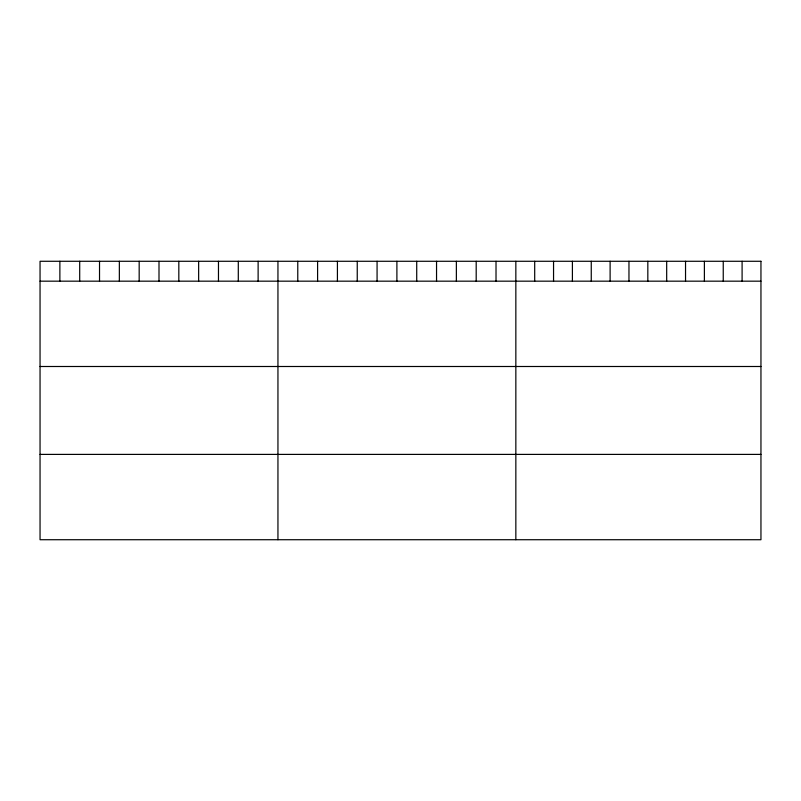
<?xml version="1.0" encoding="UTF-8"?>
<svg xmlns="http://www.w3.org/2000/svg" width="801" height="801" viewBox="0 0 801 801"><rect width="100%" height="100%" fill="white"/><g stroke="black" fill="none" stroke-linecap="round" stroke-linejoin="round"><path stroke-width="1.2" d="M40.05 281.171L760.95 281.171M40.05 366.498L760.95 366.498M40.05 454.397L760.95 454.397M742.096 261.276L742.096 281.171M723.243 261.276L723.243 281.171M704.389 261.276L704.389 281.171M685.536 261.276L685.536 281.171M666.682 261.276L666.682 281.171M647.829 261.276L647.829 281.171M628.965 261.276L628.965 281.171M610.112 261.276L610.112 281.171M591.258 261.276L591.258 281.171M572.405 261.276L572.405 281.171M553.551 261.276L553.551 281.171M534.698 261.276L534.698 281.171M515.844 261.276L515.844 539.724M496.019 261.276L496.019 281.171M476.195 261.276L476.195 281.171M456.37 261.276L456.37 281.171M436.545 261.276L436.545 281.171M416.72 261.276L416.72 281.171M396.895 261.276L396.895 281.171M377.071 261.276L377.071 281.171M357.246 261.276L357.246 281.171M337.421 261.276L337.421 281.171M317.596 261.276L317.596 281.171M297.772 261.276L297.772 281.171M277.947 261.276L277.947 539.724M258.122 261.276L258.122 281.171M238.297 261.276L238.297 281.171M218.473 261.276L218.473 281.171M198.648 261.276L198.648 281.171M178.823 261.276L178.823 281.171M158.999 261.276L158.999 281.171M139.174 261.276L139.174 281.171M119.349 261.276L119.349 281.171M99.524 261.276L99.524 281.171M79.699 261.276L79.699 281.171M59.875 261.276L59.875 281.171M760.95 261.276L40.05 261.276L40.05 539.724L760.95 539.724L760.95 261.276"/></g></svg>
